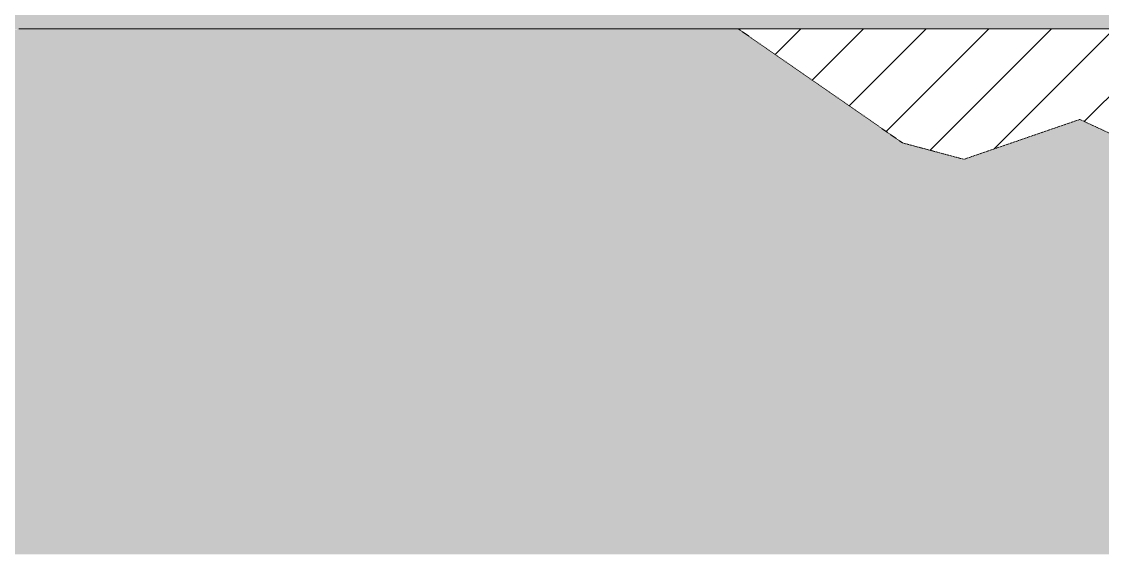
# Model space of a CAD drawing. Header units: millimetres. Extents: x -23755 to 62003, y -3000 to 6760.
# Drawn here: x -16575 to -12917, y -1680 to 125 of the extents above; entities that cross this region are included whole.
import ezdxf

# ---------------------------------------------------------------- set-up
doc = ezdxf.new("R2010")
doc.units = ezdxf.units.MM
doc.linetypes.add('Overhead', pattern=[3.96875, 2.38125, -1.5875])
for name, color, linetype, lineweight in [('A-DETL-GENF', 92, 'Continuous', 9), ('A-DETL-THIN', 151, 'Continuous', 9), ('A-FLOR-OVHD', 1, 'Overhead', 9)]:
    doc.layers.add(name, color=color, linetype=linetype, lineweight=lineweight)

msp = doc.modelspace()

# ---------------------------------------------------------------- hatches: boundary and pattern name
at = {"layer": 'A-DETL-GENF'}
h = msp.add_hatch(color=7, dxfattribs=at)
h.paths.add_polyline_path([(-5446.155, -1462.996), (-5299.651, -1462.996), (-5299.651, 100), (-3949.651, 100), (-3949.651, -250), (-3799.651, -250), (-3799.651, 180), (-5299.651, 180), (-5299.651, 200), (-19319.651, 200), (-19319.651, -250), (-19139.651, -250), (-19139.651, 100), (-5479.651, 100), (-5479.651, -1462.996)])
h.paths.add_polyline_path([(-8229.651, 2643.433), (-8229.651, 2900), (-5479.651, 2900), (-5479.651, 2680), (-5299.651, 2680), (-5299.651, 2898), (-3979.651, 2898), (-3979.651, 2680), (-3799.651, 2680), (-3799.651, 3000), (-8369.651, 3000), (-8369.651, 2643.433)])
h.paths.add_polyline_path([(-16725.974, 2700), (-16579.651, 2700), (-16579.651, 3000), (-19319.651, 3000), (-19319.651, 2700), (-19139.651, 2700), (-19139.651, 2900), (-16759.651, 2900), (-16759.651, 2700)])
h = msp.add_hatch(dxfattribs=at)
h.set_pattern_fill('FP_9', color=55, style=0, pattern_type=2)
h.set_pattern_definition([(45, (-11922.87, 2115.08), (0, 449.013), [317.5, -317.5]), (45, (-11838.68, 2030.9), (0, 449.013), [317.5, -317.5]), (45, (-11754.5, 1946.7), (0, 449.013), [317.5, -317.5]), (135, (-11922.87, 2171.2), (-449.013, 3e-14), [317.5, -317.5]), (135, (-11838.68, 2255.4), (-449.013, 3e-14), [317.5, -317.5]), (135, (-11754.5, 2339.6), (-449.013, 3e-14), [317.5, -317.5])])
h.paths.add_polyline_path([(-4138.35, -1679.633), (-3515.361, -1679.633), (-4957.955, -976.033), (-5299.651, -981.998), (-5299.651, -1462.996), (-5479.651, -1462.996), (-5479.651, -985.139), (-9657.239, -1058.06), (-12472.176, -449.349), (-12993.303, -206.344), (-13385.693, -341.454), (-13593.367, -285.808), (-14148.594, 100), (-16584.48, 100), (-17282.076, 26.68), (-18389.651, 0), (-19139.651, 0), (-19139.651, -250), (-19319.651, -250), (-19319.651, -100), (-22519.651, -100), (-22519.651, 0), (-23755.426, 0), (-23755.426, -1679.633), (-4429.903, -1679.633)])
h = msp.add_hatch(dxfattribs=at)
h.set_pattern_fill('FP_10', style=0, pattern_type=2)
h.set_pattern_definition([(45, (-11922.87, 2115.08), (-106.066, 106.066), [])])
h.paths.add_polyline_path([(-9657.239, -1058.06), (-5479.651, -985.139), (-5479.651, 100), (-14148.594, 100), (-13593.367, -285.808), (-13385.693, -341.454), (-12993.303, -206.344), (-12472.176, -449.349), (-10677.376, -837.462)])
h.paths.add_polyline_path([(-18524.206, 0), (-18389.651, 0), (-17282.076, 26.68), (-16584.48, 100), (-19139.651, 100), (-19139.651, 0)])

# ---------------------------------------------------------------- linework, layer by layer
at = {"layer": 'A-DETL-THIN'}
for p, q in [((-14148.594, 100), (-16584.48, 100)), ((-5479.651, 100), (-14148.594, 100))]:
    msp.add_line(p, q, dxfattribs=at)
at = {"layer": 'A-FLOR-OVHD'}
for p, q in [((-14148.594, 100), (-13593.367, -285.808)), ((-13385.693, -341.454), (-12993.303, -206.344)), ((-12993.303, -206.344), (-12472.176, -449.349)), ((-13593.367, -285.808), (-13385.693, -341.454))]:
    msp.add_line(p, q, dxfattribs=at)

doc.saveas('drawing.dxf')
